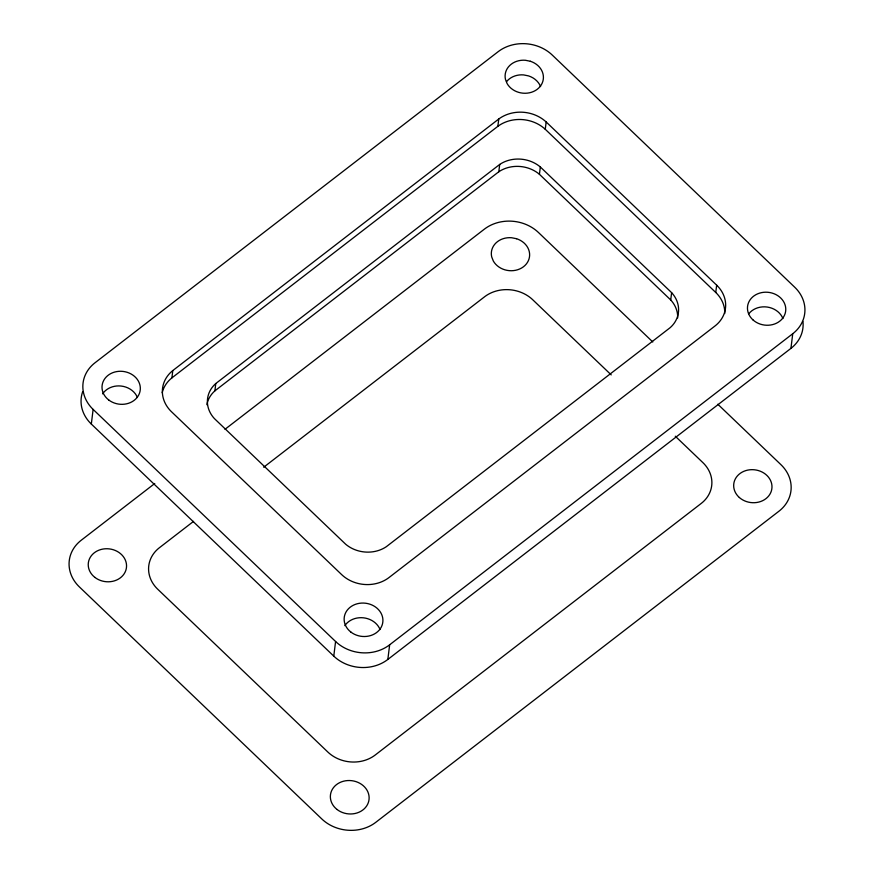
<?xml version="1.0" encoding="UTF-8"?>
<svg xmlns="http://www.w3.org/2000/svg" width="874" height="874" viewBox="0 0 874 874"><rect width="100%" height="100%" fill="white"/><g stroke="black" fill="none" stroke-linecap="round" stroke-linejoin="round"><path stroke-width="1.31" d="M91.322 424.054L93.125 409.414A38.401 32.983 7.5 0 1 95.037 362.754L498.125 51.708A38.401 33.015 7 0 1 552.292 55.084L794.641 287.142A38.401 32.95 6.5 0 1 792.74 333.737L790.937 348.376L387.848 659.433A38.248 32.841 7.1 0 1 333.781 656.134L91.322 424.054A38.401 32.983 7.5 0 1 82.724 391.541M162.182 392.732A34.206 29.377 7 0 1 171.894 377.885L172.79 370.565L498.759 119.006A34.206 29.377 7 0 1 546.163 121.956L716.658 285.164A33.605 28.864 7 0 1 714.987 325.991L389.017 577.539A33.594 28.842 7.1 0 1 341.614 574.568L171.118 411.381A34.206 29.377 7 0 1 172.79 370.565M206.865 404.706A30.841 26.493 7 0 1 214.884 390.853L215.78 383.533L499.699 164.443A30.841 26.482 7 0 1 540.329 166.967L671.625 292.659A30.841 26.493 6.8 0 1 670.194 327.641L386.286 546.731A30.841 26.493 6.9 0 1 345.656 544.218L214.349 418.526A30.841 26.493 7 0 1 215.78 383.533M333.781 656.134L335.583 641.494L93.125 409.414M387.848 659.433L389.651 644.794L792.74 333.737M171.894 377.885L497.863 126.326L498.759 119.006M214.884 390.853L498.803 171.763L499.699 164.443M677.678 317.939A30.841 26.493 6.8 0 0 670.729 299.979L539.422 174.287L540.329 166.967M724.743 313.504A33.605 28.864 7 0 0 715.762 292.484L545.267 129.276L546.163 121.956M670.729 299.979L671.625 292.659M715.762 292.484L716.658 285.164M154.742 483.519L81.26 540.219A38.401 32.983 7.5 0 0 79.348 586.88L321.807 818.96A38.248 32.841 7.1 0 0 375.864 822.259L778.963 511.203A38.401 32.95 6.5 0 0 780.864 464.607L717.816 404.236M224.989 429.309L484.349 229.174A38.401 33.015 7 0 1 538.515 232.55L652.791 341.974M193.547 521.374L159.013 548.031A34.206 29.377 7 0 0 157.331 588.847L327.837 752.033A33.594 28.842 7.1 0 0 375.23 755.005L701.21 503.446A33.605 28.864 7 0 0 702.882 462.619L675.285 436.213M263.708 467.229L484.983 296.472A34.206 29.377 7 0 1 532.386 299.421L611.221 374.891M389.651 644.794A38.248 32.841 7.1 0 1 335.583 641.494M497.863 126.326A34.206 29.377 7 0 1 545.267 129.276M498.803 171.763A30.841 26.482 7 0 1 539.422 174.287M802.955 321.435A38.401 32.95 6.5 0 1 790.937 348.376M344.859 625.62A19.436 16.693 7 0 1 363.497 617.82A19.436 16.693 7 0 1 380.048 629.531M102.629 393.857A19.206 16.497 7 0 1 120.973 386.024A19.206 16.497 7 0 1 137.426 397.484M506.472 81.752A19.206 16.497 7 0 1 523.613 74.913L528.53 75.896A19.206 16.497 7 0 1 540.569 86.559M748.821 313.744A19.206 16.497 7 0 1 767.219 307.047A19.206 16.497 7 0 1 782.929 318.562M530.332 61.256L525.416 60.273A19.206 16.497 7 0 0 505.478 79.436L507.106 83.565A19.206 16.497 7 0 0 538.723 88.034A19.206 16.497 7 0 0 530.332 61.256M516.545 238.722L511.64 237.739A19.206 16.497 7 0 0 491.701 256.901L493.329 261.031A19.206 16.497 7 0 0 524.946 265.499A19.206 16.497 7 0 0 516.545 238.722M350.824 632.022A19.436 16.693 7 0 0 382.572 623.555A19.436 16.693 7 0 0 357.171 603.781A19.436 16.693 7 0 0 350.824 632.022M108.737 399.986A19.206 16.497 7 0 0 140.015 391.399A19.206 16.497 7 0 0 114.745 372.029A19.206 16.497 7 0 0 108.737 399.986M753.126 320.037A19.206 16.497 7 0 0 785.147 313.526A19.206 16.497 7 0 0 761.56 292.626A19.206 16.497 7 0 0 753.126 320.037M94.96 577.452A19.206 16.497 7 0 0 126.238 568.865A19.206 16.497 7 0 0 100.969 549.495A19.206 16.497 7 0 0 94.96 577.452M337.047 809.488A19.436 16.693 7 0 0 368.784 801.021A19.436 16.693 7 0 0 343.395 781.247A19.436 16.693 7 0 0 337.047 809.488M739.338 497.503A19.206 16.497 7 0 0 771.36 490.991A19.206 16.497 7 0 0 747.783 470.092A19.206 16.497 7 0 0 739.338 497.503"/></g></svg>
